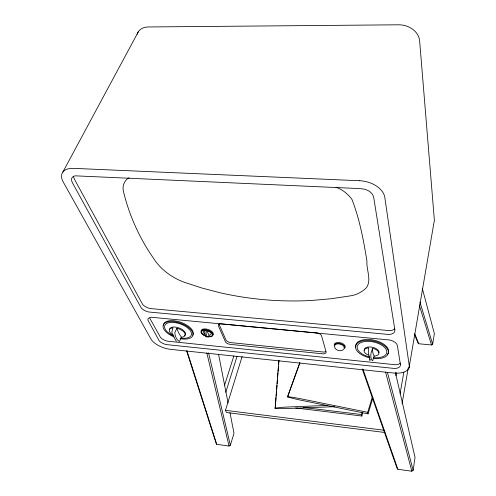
<?xml version="1.0" encoding="UTF-8"?>
<svg xmlns="http://www.w3.org/2000/svg" width="496" height="496" viewBox="0 0 496 496"><rect width="100%" height="100%" fill="white"/><g stroke="black" fill="none" stroke-linecap="round" stroke-linejoin="round"><path stroke-width="0.74" d="M334.862 406.664L290.327 408.413A105.53 56.401 4.8 0 1 275.156 408.4L278.857 360.263M275.156 408.4L275.528 403.775M275.652 402.231L276.018 397.6M276.142 396.062L276.514 391.431M276.638 389.887L277.004 385.262M277.128 383.718L277.493 379.087M277.617 377.543L277.989 372.918M278.113 371.374L278.479 366.742M278.665 364.43L278.969 360.573M370.053 359.104L369.929 360.462A19.511 1.159 72.8 0 0 368.292 352.675L368.726 347.894A7.552 3.875 12.4 0 0 364.039 350.746A7.552 3.875 12.4 0 0 368.503 355.136M362.241 368.912L396.949 468.094L397.91 469.303L411.829 471.2L413.125 470.295L415.04 457.411L395.517 373.079M414.42 334.186L417.868 342.792L418.742 343.753L431.47 344.962L432.648 344.187L434.372 333.628L422.437 288.901M402.058 403.763L408.239 367.902M408.995 367.989L434.019 222.301A15.686 10.069 9.7 0 0 434.329 219.678L419.628 40.802A19.356 15.636 11.1 0 0 398.691 24.8L148.409 26.964A18.383 12.772 31.2 0 0 137.144 34.466M400.117 393.427L403.856 372.093M395.975 375.782L396.521 372.744M395.473 373.965L395.752 372.44M295.647 407.966L361.919 416.026L362.675 412.257M361.919 416.026A4.086 1.848 12.7 0 1 361.547 414.526L362.006 412.257M299.801 362.607L287.531 396.936A105.617 50.108 21 0 0 301.977 400.427L368.082 413.85L372.701 398.338M368.082 413.85A4.129 1.798 17.9 0 1 367.722 412.325L372.36 396.794M186.645 350.994L216.051 443.213L216.74 444.317L229.034 446.034L230.342 445.197L234.007 433.293L229.995 412.765M384.908 432.506L226.523 412.517L225.444 410.335L242.129 356.512M225.742 392.311L237.057 356.289M224.49 385.473L233.852 355.948M374.145 356.097L372.651 360.741A19.505 7.645 -60.7 0 1 371.045 352.954L372.57 348.273A7.552 3.875 12.4 0 1 378.845 352.737A7.552 3.875 12.4 0 1 374.145 356.097A43.555 22.388 10.7 0 1 372.57 348.273M287.531 396.936L299.9 362.917M181.455 337.23L179.397 341.508A25.463 14.334 -56.6 0 1 174.809 332.593L176.911 328.284A8.37 4.018 19.3 0 1 184.878 333.331A8.37 4.018 19.3 0 1 181.455 337.23A56.742 28.049 17.6 0 1 176.911 328.284M62.868 172.056L138.539 31.403M343.61 349.463C341.149 351.9 336.145 350.635 334.664 347.628M129.177 177.704C124.087 180.234 121.904 186.787 123.609 192.095C129.357 215.549 139.37 237.944 153.171 257.759C160.208 269.136 171.356 277.351 183.737 282.063L201.488 287.897L219.629 292.665C249.773 299.565 280.866 302.157 311.736 300.458L331.322 298.728L350.982 295.765C356.748 294.822 362.13 291.952 366.271 287.872C371.975 280.308 366.178 269.52 366.947 261.107C363.543 240.256 359.668 219.133 351.943 199.423C348 193.899 342.376 189.571 336.009 187.221M327.496 405.424L289.769 406.918A88.939 40.064 3.3 0 0 275.038 408.103M206.751 330.658L209.145 335.203A4.185 2.052 18.4 0 0 210.992 333.25A4.185 2.052 18.4 0 0 207.074 330.714L204.123 330.057A5.778 2.833 18.4 0 0 201.457 332.351A5.778 2.833 18.4 0 0 205.573 335.804M208.407 336.437L209.765 336.524A5.778 2.833 18.4 0 0 212.319 333.827A5.778 2.833 18.4 0 0 206.906 330.33L206.187 330.206A6.696 2.468 -83.8 0 0 209.101 336.511L208.841 335.197M303.502 407.489L361.547 414.526M225.444 410.335L384.45 430.292M367.722 412.325L301.444 398.914A89.354 35.433 19.5 0 0 287.42 396.633M205.356 330.522L204.792 330.069A6.69 2.474 -83.8 0 0 207.074 336.871M149.761 318.165L160.555 337.522A8.116 3.838 19.5 0 0 167.419 341.174L395.386 364.752A8.792 4.464 11.6 0 0 400.26 363.159M219.021 324.124L225.94 339.946A4.166 2.046 17.6 0 0 230.814 342.618L323.02 351.993A4.303 2.182 14.2 0 0 325.76 351.614M414.73 333.721L418.742 343.753M73.52 176.843L74.375 179.106L142.693 304.55A8.581 4.241 20.7 0 0 149.984 308.512L389.639 330.646A9.288 5.01 11.7 0 0 394.76 328.767M363.053 369.446L397.91 469.303M186.936 350.684L216.74 444.317M419.318 305.077L431.47 344.962M419.932 302.045L432.648 344.187M385.547 372.025L411.829 471.2M387.457 372.521L413.125 470.295M206.832 352.991L229.034 446.034M208.537 352.811L230.342 445.197M218.556 354.231L228.061 402.882M201.196 330.968A6.305 3.094 18.4 0 1 208.779 329.673A6.305 3.094 18.4 0 1 212.524 335.308M205.443 336.028A6.312 3.094 18.4 0 1 202.275 330.088A6.312 3.094 18.4 0 1 212.437 333.25A6.312 3.094 18.4 0 1 207.006 336.517M163.376 325.264A15.649 7.564 19.3 0 1 180.401 322.164A15.649 7.564 19.3 0 1 192.901 335.135M174.108 336.914A15.661 7.558 19.3 0 1 166.129 322.406A15.661 7.558 19.3 0 1 190.979 329.728A15.661 7.558 19.3 0 1 180.104 338.681M335.129 345.08A4.662 2.393 13.6 0 1 340.696 344.286A4.662 2.393 13.6 0 1 343.982 347.845M169.545 329.79A8.364 4.024 19.3 0 1 179.316 328.061A8.364 4.024 19.3 0 1 184.593 335.532M173.507 335.302A8.37 4.018 19.3 0 1 172.924 327.887L171.777 332.289A25.054 3.745 73.5 0 0 176.402 341.198M364.287 350.35A7.545 3.875 12.4 0 1 371.802 347.138A7.545 3.875 12.4 0 1 378.981 352.842M369.743 357.027A15.078 7.762 12.3 0 1 359.662 343.226A15.078 7.762 12.3 0 1 384.66 347.498A15.078 7.762 12.3 0 1 373.556 357.678M173.712 335.947A14.093 6.801 19.3 0 1 167.512 323.138A14.093 6.801 19.3 0 1 189.577 329.691A14.093 6.801 19.3 0 1 180.587 337.987M355.861 347.132A16.74 8.637 12.3 0 1 374.133 340.2A16.74 8.637 12.3 0 1 387.568 354.175M369.501 357.833A16.752 8.63 12.3 0 1 358.304 342.5A16.752 8.63 12.3 0 1 386.086 347.25A16.752 8.63 12.3 0 1 373.736 358.552M334.93 347.113A5.506 2.821 13.6 0 1 336.226 343.598A5.506 2.821 13.6 0 1 343.337 345.055A5.506 2.821 13.6 0 1 343.858 348.942M205.133 334.236A4.185 2.052 18.4 0 1 205.059 330.516M334.447 345.018A5.499 2.827 13.6 0 1 340.07 342.699A5.499 2.827 13.6 0 1 344.987 347.175M394.872 329.821L394.748 331.464A9.312 4.991 11.8 0 1 388.895 334.49L148.589 311.984A8.606 4.222 20.7 0 1 141.279 308.022L72.435 182.807L71.573 180.544A10.521 5.865 26.4 0 1 75.237 175.832L360.418 188.623L364.083 189.125A11.234 7.378 13.2 0 1 372.837 194.947L373.711 197.451L394.872 329.821M400.402 364.43L400.272 365.887A8.816 4.445 11.6 0 1 394.698 368.491L166.141 344.559A8.141 3.819 19.5 0 1 159.259 340.907L147.882 320.106A8.401 4.042 20.1 0 1 151.435 317.26L389.844 340.014A9.095 4.749 11.7 0 1 396.781 344.15L397.42 345.786L400.402 364.43M359.774 180.742L73.526 168.355A21.223 11.836 26.4 0 0 63.172 181.908L150.908 338.966A16.418 7.707 19.5 0 0 170.494 349.333L393.303 373.004A17.788 8.971 11.6 0 0 409.25 365.639L384.834 197.495A22.673 14.892 13.2 0 0 359.774 180.742M316.597 332.946L221.365 323.857A4.284 2.145 18 0 0 218.426 325.884L225.37 341.688A4.173 2.04 17.6 0 0 230.256 344.36L322.574 353.803A4.309 2.176 14.2 0 0 326.077 351.912L321.569 335.811A4.421 2.294 14.5 0 0 316.597 332.946"/></g></svg>
